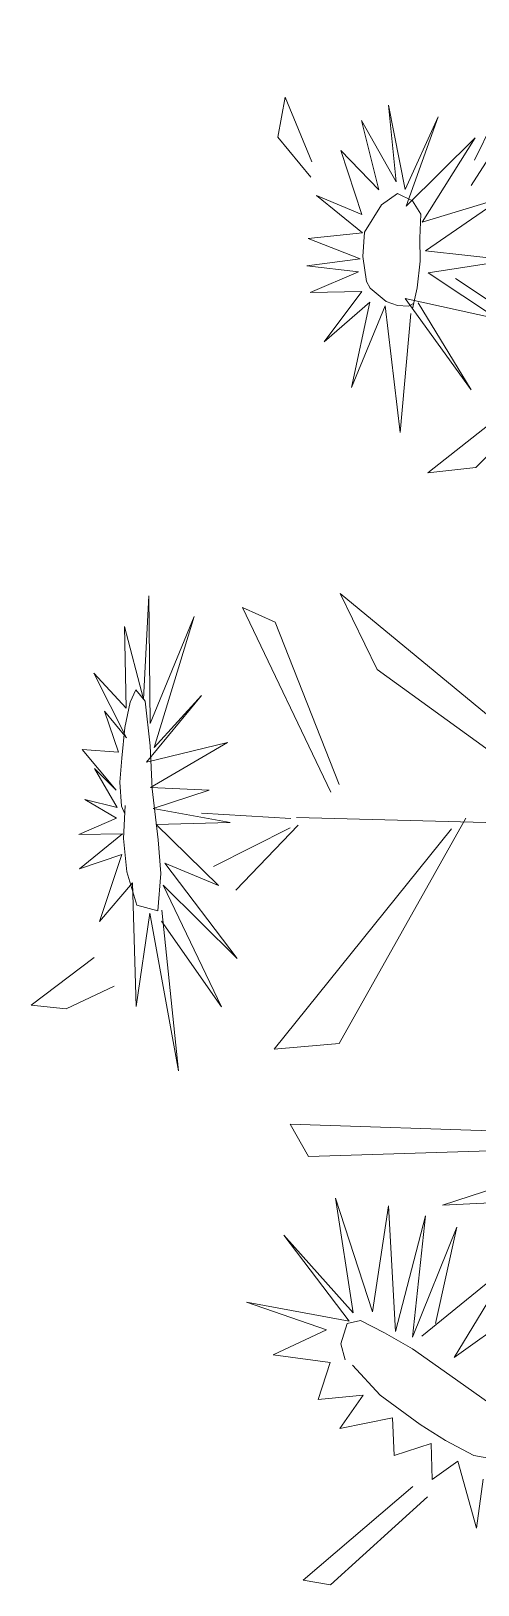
# Model space of a CAD drawing. Header units: inches. Extents: x 15 to 22798, y 21 to 21519.
# Drawn here: x 16283.18 to 16291.81, y 12580.54 to 12610.59 of the extents above; entities that cross this region are included whole.
import ezdxf

# ---------------------------------------------------------------- set-up
doc = ezdxf.new("R2010")
doc.units = ezdxf.units.IN
doc.header["$MEASUREMENT"] = 0
doc.layers.add('ARREDAMENTO', color=8, linetype='Continuous', lineweight=13)

msp = doc.modelspace()

# ---------------------------------------------------------------- linework, layer by layer
at = {"layer": 'ARREDAMENTO', "linetype": 'Continuous'}
for p, q in [((16293.586, 12610.578, -27.277), (16291.683, 12607.607, -27.277)), ((16291.745, 12608.097, -27.277), (16292.966, 12610.59, -27.277)), ((16287.946, 12608.537, -27.277), (16288.087, 12609.309, -27.277)), ((16288.087, 12609.309, -27.277), (16288.602, 12608.062, -27.277)), ((16290.085, 12609.155, -27.277), (16290.41, 12607.527, -27.277)), ((16290.231, 12607.672, -27.277), (16290.085, 12609.155, -27.277)), ((16290.41, 12607.527, -27.277), (16291.043, 12608.935, -27.277)), ((16291.043, 12608.935, -27.277), (16290.428, 12607.204, -27.277)), ((16289.564, 12608.86, -27.277), (16290.231, 12607.672, -27.277)), ((16289.897, 12607.522, -27.277), (16289.564, 12608.86, -27.277)), ((16288.583, 12607.764, -27.277), (16287.946, 12608.537, -27.277)), ((16289.164, 12608.281, -27.277), (16289.897, 12607.522, -27.277)), ((16289.569, 12607.043, -27.277), (16289.164, 12608.281, -27.277)), ((16290.428, 12607.204, -27.277), (16291.761, 12608.523, -27.277)), ((16291.761, 12608.523, -27.277), (16290.737, 12606.895, -27.277)), ((16288.693, 12607.413, -27.277), (16289.569, 12607.043, -27.277)), ((16289.584, 12606.686, -27.277), (16288.693, 12607.413, -27.277)), ((16289.95, 12607.227, -27.277), (16290.261, 12607.45, -27.277)), ((16290.261, 12607.45, -27.277), (16290.55, 12607.308, -27.277)), ((16289.62, 12606.699, -27.277), (16289.95, 12607.227, -27.277)), ((16290.55, 12607.308, -27.277), (16290.707, 12607.047, -27.277)), ((16290.737, 12606.895, -27.277), (16292.284, 12607.368, -27.277)), ((16292.284, 12607.368, -27.277), (16290.798, 12606.342, -27.277)), ((16290.707, 12607.047, -27.277), (16290.693, 12606.583, -27.277)), ((16288.535, 12606.579, -27.277), (16289.584, 12606.686, -27.277)), ((16289.536, 12606.189, -27.277), (16288.535, 12606.579, -27.277)), ((16289.588, 12606.233, -27.277), (16289.62, 12606.699, -27.277)), ((16290.693, 12606.583, -27.277), (16290.697, 12606.14, -27.277)), ((16288.508, 12606.049, -27.277), (16289.536, 12606.189, -27.277)), ((16289.657, 12605.745, -27.277), (16289.588, 12606.233, -27.277)), ((16290.798, 12606.342, -27.277), (16292.433, 12606.16, -27.277)), ((16289.507, 12605.933, -27.277), (16288.508, 12606.049, -27.277)), ((16288.573, 12605.537, -27.277), (16289.507, 12605.933, -27.277)), ((16290.697, 12606.14, -27.277), (16290.637, 12605.627, -27.277)), ((16292.433, 12606.16, -27.277), (16290.85, 12605.917, -27.277)), ((16290.85, 12605.917, -27.277), (16292.193, 12605.026, -27.277)), ((16289.729, 12605.616, -27.277), (16289.657, 12605.745, -27.277)), ((16290.039, 12605.362, -27.277), (16289.729, 12605.616, -27.277)), ((16290.637, 12605.627, -27.277), (16290.551, 12605.222, -27.277)), ((16292.959, 12604.749, -27.277), (16291.379, 12605.805, -27.277)), ((16289.567, 12605.554, -27.277), (16288.573, 12605.537, -27.277)), ((16288.845, 12604.582, -27.277), (16289.567, 12605.554, -27.277)), ((16289.725, 12605.347, -27.277), (16288.845, 12604.582, -27.277)), ((16289.37, 12603.701, -27.277), (16289.725, 12605.347, -27.277)), ((16290.021, 12605.275, -27.277), (16289.37, 12603.701, -27.277)), ((16290.31, 12602.828, -27.277), (16290.021, 12605.275, -27.277)), ((16290.256, 12605.284, -27.277), (16290.039, 12605.362, -27.277)), ((16290.473, 12605.271, -27.277), (16290.256, 12605.284, -27.277)), ((16290.406, 12605.42, -27.277), (16291.681, 12603.651, -27.277)), ((16292.193, 12605.026, -27.277), (16290.406, 12605.42, -27.277)), ((16290.58, 12605.329, -27.277), (16290.473, 12605.271, -27.277)), ((16291.681, 12603.651, -27.277), (16290.66, 12605.335, -27.277)), ((16290.515, 12605.13, -27.277), (16290.31, 12602.828, -27.277)), ((16293.885, 12604.45, -27.277), (16290.842, 12602.051, -27.277)), ((16291.771, 12602.151, -27.277), (16293.843, 12604.238, -27.277)), ((16290.842, 12602.051, -27.277), (16291.771, 12602.151, -27.277)), ((16285.354, 12597.673, -27.277), (16285.453, 12599.668, -27.277)), ((16285.453, 12599.668, -27.277), (16285.478, 12597.2, -27.277)), ((16289.151, 12599.714, -27.277), (16294.753, 12595.087, -27.277)), ((16289.869, 12598.246, -27.277), (16289.151, 12599.714, -27.277)), ((16285.478, 12597.2, -27.277), (16286.331, 12599.268, -27.277)), ((16286.331, 12599.268, -27.277), (16285.557, 12596.738, -27.277)), ((16287.262, 12599.443, -27.277), (16287.895, 12599.162, -27.277)), ((16288.97, 12595.87, -27.277), (16287.262, 12599.443, -27.277)), ((16284.985, 12599.079, -27.277), (16285.354, 12597.673, -27.277)), ((16285.015, 12597.497, -27.277), (16284.985, 12599.079, -27.277)), ((16287.895, 12599.162, -27.277), (16289.134, 12596.024, -27.277)), ((16284.394, 12598.171, -27.277), (16285.015, 12597.497, -27.277)), ((16285.023, 12596.925, -27.277), (16284.394, 12598.171, -27.277)), ((16293.939, 12595.283, -27.277), (16289.869, 12598.246, -27.277)), ((16286.474, 12597.745, -27.277), (16285.412, 12596.452, -27.277)), ((16285.557, 12596.738, -27.277), (16286.474, 12597.745, -27.277)), ((16284.599, 12597.44, -27.277), (16285.023, 12596.925, -27.277)), ((16284.871, 12596.645, -27.277), (16284.599, 12597.44, -27.277)), ((16284.168, 12596.7, -27.277), (16284.871, 12596.645, -27.277)), ((16284.823, 12595.914, -27.277), (16284.168, 12596.7, -27.277)), ((16285.412, 12596.452, -27.277), (16286.978, 12596.833, -27.277)), ((16286.978, 12596.833, -27.277), (16285.487, 12595.965, -27.277)), ((16284.407, 12596.33, -27.277), (16284.823, 12595.914, -27.277)), ((16284.843, 12595.577, -27.277), (16284.407, 12596.33, -27.277)), ((16285.487, 12595.965, -27.277), (16286.622, 12595.914, -27.277)), ((16284.218, 12595.732, -27.277), (16284.843, 12595.577, -27.277)), ((16284.834, 12595.367, -27.277), (16284.218, 12595.732, -27.277)), ((16286.622, 12595.914, -27.277), (16285.537, 12595.556, -27.277)), ((16284.104, 12595.056, -27.277), (16284.834, 12595.367, -27.277)), ((16285.537, 12595.556, -27.277), (16287.024, 12595.288, -27.277)), ((16288.198, 12595.366, -27.277), (16286.475, 12595.468, -27.277)), ((16288.305, 12595.381, -27.277), (16293.034, 12595.256, -27.277)), ((16289.13, 12591.012, -27.277), (16291.578, 12595.372, -27.277)), ((16284.944, 12595.067, -27.277), (16284.104, 12595.056, -27.277)), ((16284.118, 12594.39, -27.277), (16284.944, 12595.067, -27.277)), ((16287.024, 12595.288, -27.277), (16285.598, 12595.247, -27.277)), ((16285.598, 12595.247, -27.277), (16286.803, 12594.066, -27.277)), ((16288.187, 12595.183, -27.277), (16286.705, 12594.435, -27.277)), ((16287.134, 12593.976, -27.277), (16288.342, 12595.235, -27.277)), ((16291.301, 12595.162, -27.277), (16287.875, 12590.901, -27.277)), ((16284.932, 12594.667, -27.277), (16284.118, 12594.39, -27.277)), ((16284.5, 12593.374, -27.277), (16284.932, 12594.667, -27.277)), ((16285.767, 12594.503, -27.277), (16287.16, 12592.654, -27.277)), ((16286.803, 12594.066, -27.277), (16285.767, 12594.503, -27.277)), ((16285.141, 12594.121, -27.277), (16284.5, 12593.374, -27.277)), ((16285.209, 12591.726, -27.277), (16285.141, 12594.121, -27.277)), ((16285.733, 12594.072, -27.277), (16286.861, 12591.72, -27.277)), ((16287.16, 12592.654, -27.277), (16285.733, 12594.072, -27.277)), ((16285.708, 12593.592, -27.277), (16286.029, 12590.485, -27.277)), ((16285.477, 12593.534, -27.277), (16285.209, 12591.726, -27.277)), ((16286.029, 12590.485, -27.277), (16285.477, 12593.534, -27.277)), ((16286.861, 12591.72, -27.277), (16285.7, 12593.377, -27.277)), ((16284.399, 12592.673, -27.277), (16283.181, 12591.756, -27.277)), ((16283.857, 12591.681, -27.277), (16284.785, 12592.123, -27.277)), ((16283.181, 12591.756, -27.277), (16283.857, 12591.681, -27.277)), ((16287.875, 12590.901, -27.277), (16289.13, 12591.012, -27.277)), ((16295.15, 12589.222, -27.277), (16288.188, 12589.45, -27.277)), ((16288.188, 12589.45, -27.277), (16288.537, 12588.83, -27.277)), ((16288.537, 12588.83, -27.277), (16294.614, 12589.019, -27.277)), ((16294.614, 12589.019, -27.277), (16291.129, 12587.886, -27.277)), ((16289.059, 12588.021, -27.277), (16289.774, 12585.826, -27.277)), ((16289.405, 12585.802, -27.277), (16289.059, 12588.021, -27.277)), ((16289.774, 12585.826, -27.277), (16290.085, 12587.872, -27.277)), ((16290.085, 12587.872, -27.277), (16290.218, 12585.442, -27.277)), ((16291.129, 12587.886, -27.277), (16292.73, 12587.963, -27.277)), ((16290.218, 12585.442, -27.277), (16290.799, 12587.683, -27.277)), ((16290.799, 12587.683, -27.277), (16290.548, 12585.333, -27.277)), ((16288.063, 12587.306, -27.277), (16289.405, 12585.802, -27.277)), ((16289.324, 12585.641, -27.277), (16288.063, 12587.306, -27.277)), ((16290.548, 12585.333, -27.277), (16291.403, 12587.461, -27.277)), ((16291.403, 12587.461, -27.277), (16290.991, 12585.596, -27.277)), ((16290.726, 12585.352, -27.277), (16292.459, 12586.766, -27.277)), ((16292.459, 12586.766, -27.277), (16291.351, 12584.942, -27.277)), ((16291.351, 12584.942, -27.277), (16292.986, 12586.11, -27.277)), ((16287.341, 12586.01, -27.277), (16289.324, 12585.641, -27.277)), ((16288.886, 12585.473, -27.277), (16287.341, 12586.01, -27.277)), ((16287.859, 12584.995, -27.277), (16288.886, 12585.473, -27.277)), ((16289.166, 12585.206, -27.277), (16289.284, 12585.598, -27.277)), ((16289.284, 12585.598, -27.277), (16289.546, 12585.654, -27.277)), ((16289.546, 12585.654, -27.277), (16290.009, 12585.421, -27.277)), ((16289.246, 12584.893, -27.277), (16289.166, 12585.206, -27.277)), ((16290.009, 12585.421, -27.277), (16290.547, 12585.109, -27.277)), ((16288.959, 12584.846, -27.277), (16287.859, 12584.995, -27.277)), ((16288.724, 12584.131, -27.277), (16288.959, 12584.846, -27.277)), ((16290.547, 12585.109, -27.277), (16291.267, 12584.597, -27.277)), ((16289.924, 12584.214, -27.277), (16289.39, 12584.795, -27.277)), ((16291.267, 12584.597, -27.277), (16292.045, 12584.05, -27.277)), ((16289.596, 12584.213, -27.277), (16288.724, 12584.131, -27.277)), ((16289.145, 12583.571, -27.277), (16289.596, 12584.213, -27.277)), ((16290.697, 12583.646, -27.277), (16289.924, 12584.214, -27.277)), ((16290.162, 12583.774, -27.277), (16289.145, 12583.571, -27.277)), ((16290.194, 12583.045, -27.277), (16290.162, 12583.774, -27.277)), ((16291.185, 12583.336, -27.277), (16290.697, 12583.646, -27.277)), ((16290.912, 12583.275, -27.277), (16290.194, 12583.045, -27.277)), ((16290.928, 12582.584, -27.277), (16290.912, 12583.275, -27.277)), ((16291.734, 12583.045, -27.277), (16291.185, 12583.336, -27.277)), ((16292.467, 12582.912, -27.277), (16291.734, 12583.045, -27.277)), ((16291.427, 12582.936, -27.277), (16290.928, 12582.584, -27.277)), ((16291.787, 12581.639, -27.277), (16291.427, 12582.936, -27.277)), ((16290.555, 12582.445, -27.277), (16288.437, 12580.637, -27.277)), ((16291.911, 12582.59, -27.277), (16291.787, 12581.639, -27.277)), ((16288.963, 12580.543, -27.277), (16290.839, 12582.245, -27.277)), ((16288.437, 12580.637, -27.277), (16288.963, 12580.543, -27.277))]:
    msp.add_line(p, q, dxfattribs=at)
at = {"layer": 'ARREDAMENTO', "linetype": 'Continuous', "elevation": -27.277}
msp.add_lwpolyline([(16284.994, 12595.454), (16284.927, 12595.603), (16284.897, 12596.069), (16284.936, 12596.53), (16284.989, 12597.122), (16285.093, 12597.613), (16285.204, 12597.851), (16285.382, 12597.635), (16285.48, 12596.767), (16285.52, 12595.938), (16285.633, 12594.951), (16285.684, 12594.302), (16285.629, 12593.576), (16285.224, 12593.689), (16285.032, 12594.332), (16284.969, 12594.979), (16285.001, 12595.614)], dxfattribs=at)

doc.saveas('drawing.dxf')
